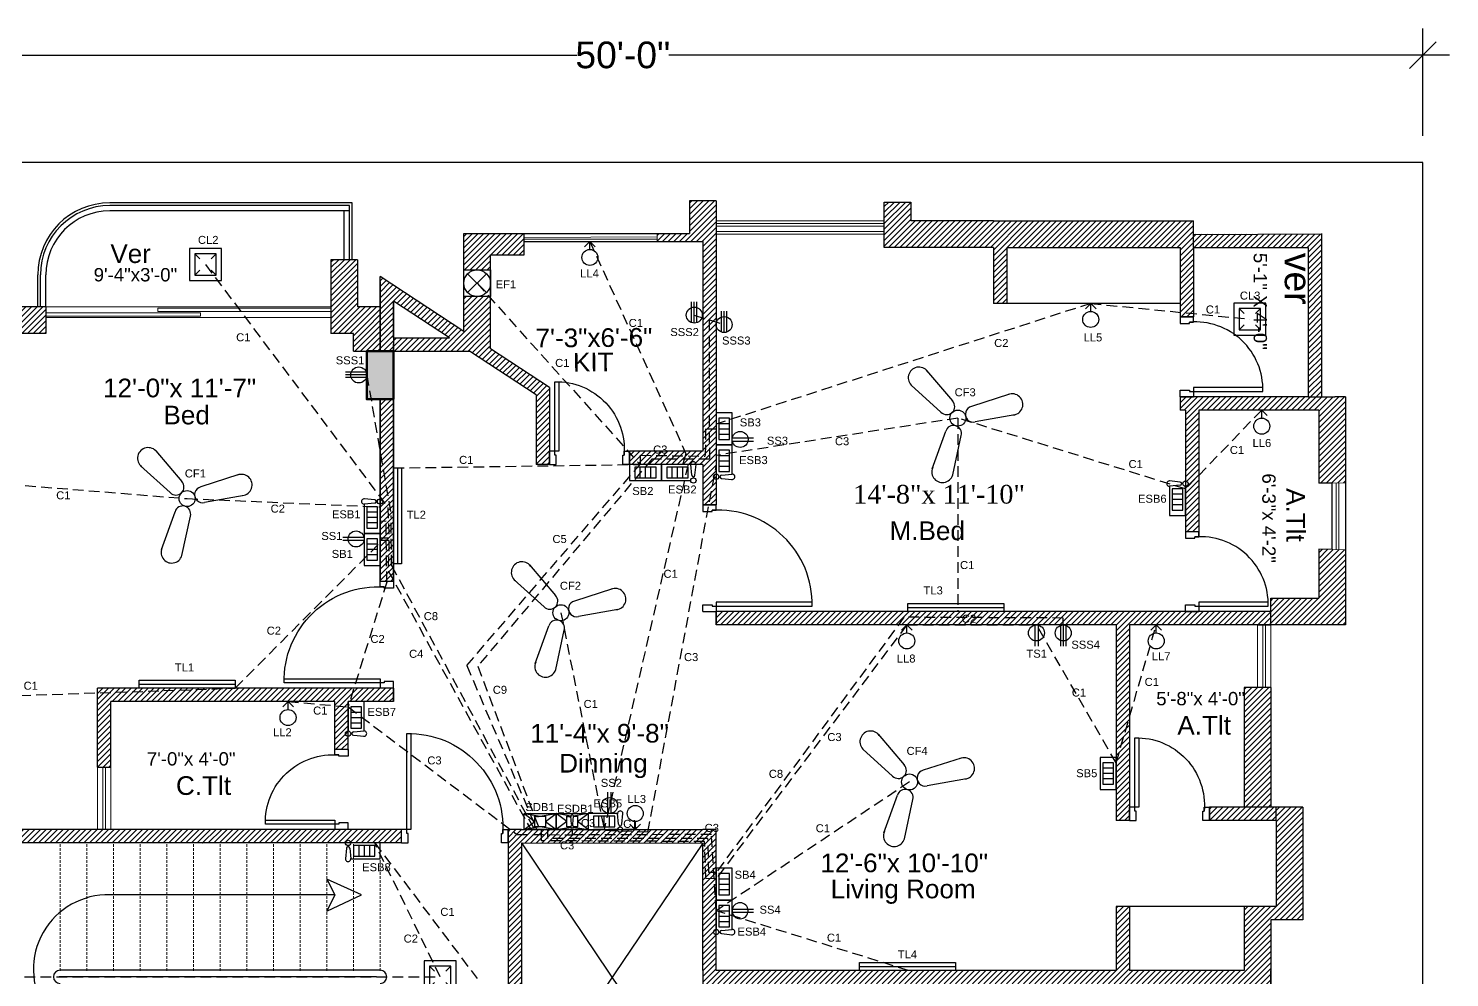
# Model space of a CAD drawing. Header units: inches. Extents: x 3915 to 4714, y 361 to 1033.
# Drawn here: x 4181 to 4714, y 677 to 1033 of the extents above; entities that cross this region are included whole.
import ezdxf

# ---------------------------------------------------------------- set-up
doc = ezdxf.new("R2010")
doc.units = ezdxf.units.IN
doc.header["$LTSCALE"] = 4
doc.header["$MEASUREMENT"] = 0
doc.linetypes.add('DASHED2', pattern=[0.375, 0.25, -0.125])
for name, color, linetype in [('Arrow', 4, 'Continuous'), ('door', 54, 'Continuous'), ('door2', 54, 'Continuous'), ('emergency_con_textt', 11, 'DASHED2'), ('EmergencyCondu', 10, 'DASHED2'), ('Fittings', 30, 'Continuous'), ('FittingsText', 31, 'Continuous'), ('FURNITURE', 3, 'Continuous'), ('HATCH', 1, 'Continuous'), ('normal_con_text', 131, 'DASHED2'), ('NormalCondu', 130, 'DASHED2'), ('thr_pin_context', 51, 'DASHED2'), ('three-pin_cons', 50, 'DASHED2'), ('VER', 154, 'Continuous')]:
    doc.layers.add(name, color=color, linetype=linetype)
for name, color, linetype, lineweight in [('column.60', 132, 'Continuous', 80), ('comon line', 230, 'Continuous', 20), ('veranda door', 54, 'Continuous', 15), ('WINDOW', 40, 'Continuous', 18)]:
    doc.layers.add(name, color=color, linetype=linetype, lineweight=lineweight)
doc.layers.add('MES-TEXT', color=250, linetype='Continuous', transparency=0.75)
doc.styles.add('SH-T2', font='times.ttf')
doc.styles.get("Standard").update_dxf_attribs({"font": 'arial.ttf'})
doc.dimstyles.new('details12', dxfattribs={"dimtxt": 10, "dimasz": 10, "dimexe": 10, "dimexo": 10, "dimgap": 0.09, "dimtad": 0, "dimdec": 1, "dimzin": 3, "dimdsep": 46, "dimlunit": 4, "dimtxsty": 'Standard', "dimblk": 'OBLIQUE', "dimcen": 10, "dimdle": 10, "dimclrd": 4, "dimclre": 4, "dimclrt": 7, "dimadec": 0, "dimazin": 0, "dimtfac": 0.5, "dimtdec": 1, "dimtofl": 0, "dimtmove": 0, "dimatfit": 3, "dimfxl": 1, "dimtolj": 1, "dimtzin": 0, "dimarcsym": 0})

# ---------------------------------------------------------------- blocks, each defined once
blk = doc.blocks.new('D3')
at = {"layer": 'FURNITURE', "linetype": 'Continuous'}
for p, q in [((-30, 0), (-30, 5)), ((-28, 5), (-30, 5)), ((-30, 0), (-27.5, 0)), ((-28, 3.5), (-28, 5)), ((-27.5, 3.5), (-28, 3.5)), ((-27.5, 0), (-27.5, 3.5)), ((-2.5, 0), (-2.5, 3.5)), ((-2.5, 3.5), (-2, 3.5)), ((0, 0), (-2.5, 0)), ((-2, 5), (0, 5)), ((-2, 3.5), (-2, 5)), ((0, 0), (0, 5))]:
    blk.add_line(p, q, dxfattribs=at)
blk.add_lwpolyline([(-3.5, 31), (-3.5, 5), (-2, 5), (-2, 31)], close=True, dxfattribs=at)
blk.add_arc((-2.75, 5.67), 25.34, 88.3041, 184.9079, dxfattribs=at)
blk = doc.blocks.new('A$C074A1D5E')
at = {"linetype": 'Continuous'}
for p, q in [((-38, 5), (-40, 5)), ((-40, 0), (-40, 5)), ((-40, 0), (-37.5, 0)), ((-38, 3.5), (-38, 5)), ((-37.5, 3.5), (-38, 3.5)), ((-37.5, 0), (-37.5, 3.5)), ((-2.5, 3.5), (-2, 3.5)), ((-2.5, 0), (-2.5, 3.5)), ((0, 0), (-2.5, 0)), ((-2, 3.5), (-2, 5)), ((-2, 5), (0, 5)), ((0, 0), (0, 5))]:
    blk.add_line(p, q, dxfattribs=at)
blk.add_lwpolyline([(-3.5, 41), (-3.5, 5), (-2, 5), (-2, 41)], close=True, dxfattribs=at)
blk.add_arc((-2.75, 5.69), 35.32, 88.7832, 183.5551, dxfattribs=at)
blk = doc.blocks.new('_Oblique')
at = {"color": 0, "lineweight": -2}
blk.add_line((-0.5, -0.5), (0.5, 0.5), dxfattribs=at)
blk = doc.blocks.new('*D21')
at = {"layer": 'Defpoints', "color": 0, "ltscale": 10, "transparency": 16777216}
for p in [(4104.37, 1022.93), (4104.37, 982.71), (4704.37, 982.71)]:
    blk.add_point(p, dxfattribs=at)
at = {"layer": 'HATCH', "color": 4, "lineweight": -2, "ltscale": 10, "transparency": 16777216}
for p, q in [((4104.37, 992.71), (4104.37, 1032.93)), ((4704.37, 992.71), (4704.37, 1032.93)), ((4094.37, 1022.93), (4387.11, 1022.93)), ((4714.37, 1022.93), (4421.64, 1022.93))]:
    blk.add_line(p, q, dxfattribs=at)
at = {"layer": 'HATCH', "color": 4, "lineweight": -2, "ltscale": 10, "transparency": 16777216, "xscale": 10, "yscale": 10, "zscale": 10, "rotation": 180}
blk.add_blockref('_Oblique', (4104.37, 1022.93), dxfattribs=at)
at = {"layer": 'HATCH', "color": 4, "lineweight": -2, "ltscale": 10, "transparency": 16777216, "xscale": 10, "yscale": 10, "zscale": 10}
blk.add_blockref('_Oblique', (4704.37, 1022.93), dxfattribs=at)
at = {"layer": 'HATCH', "color": 7, "ltscale": 10, "transparency": 16777216, "insert": (4404.37, 1022.93), "char_height": 10, "attachment_point": 5}
blk.add_mtext('\\A1;50\'-0"', dxfattribs=at)
blk = doc.blocks.new('CeilingFan2')
for p, q in [((-11.72, 17.88), (-2.01, 6.4)), ((-17.47, 12.32), (-6.33, 2.23)), ((19.4, 8.97), (5.09, 4.37)), ((21.34, 1.21), (6.55, -1.46)), ((-9.62, -19.09), (-4.53, -4.94)), ((-1.93, -21.29), (1.23, -6.59))]:
    blk.add_line(p, q)
blk.add_circle((0, 0), 3)
for centre, radius, start, end in [((-14.6, 15.1), 4, 36.4081, 231.6644), ((-4.17, 4.31), 3, 224.0362, 44.0362), ((20.37, 5.09), 4, 276.4081, 111.6644), ((5.82, 1.46), 3, 104.0362, 284.0362), ((-1.65, -5.77), 3, 344.0362, 164.0362), ((-5.78, -20.19), 4, 156.4081, 351.6644)]:
    blk.add_arc(centre, radius, start, end)
blk = doc.blocks.new('Three-Pin_1')
for p, q in [((-1, 0.17), (-1, 8)), ((0, 0), (0, 8)), ((1, 0.17), (1, 8))]:
    blk.add_line(p, q)
blk.add_circle((0, 3), 3)
blk = doc.blocks.new('TubeLight1')
for p, q in [((0, 0), (0, 3)), ((0, 3), (36, 3)), ((0, 1.5), (36, 1.5)), ((36, 3), (36, 0))]:
    blk.add_line(p, q)
blk = doc.blocks.new('SwitchBoard1')
for p, q in [((12, 6), (0, 6)), ((0, 6), (0, 0)), ((12, 0), (12, 6)), ((0, 0), (12, 0)), ((10, 5), (2, 5)), ((2, 5), (2, 1)), ((2, 1), (10, 1)), ((4, 1), (4, 5)), ((6, 1), (6, 5)), ((8, 1), (8, 5)), ((10, 1), (10, 5))]:
    blk.add_line(p, q)
blk = doc.blocks.new('ESwitchBoard1')
for p, q in [((11, 6), (0, 6)), ((0, 6), (0, 0)), ((11.4, 2), (11, 6)), ((12.6, 2), (13, 6)), ((0, 0), (11, 0)), ((10, 5), (2, 5)), ((2, 5), (2, 1)), ((2, 1), (10, 1)), ((4, 1), (4, 5)), ((6, 1), (6, 5)), ((8, 1), (8, 5)), ((10, 1), (10, 5)), ((12, 1), (12, 1.4))]:
    blk.add_line(p, q)
blk.add_circle((12, 0), 1)
for centre, radius, start, end in [((12, 6), 1, 348.5788, 191.4212), ((12, 2), 0.6, 180, 0)]:
    blk.add_arc(centre, radius, start, end)
blk = doc.blocks.new('Two-Pin_1')
for p, q in [((-0.6, 0.06), (-0.6, 8)), ((0.6, 0.06), (0.6, 8))]:
    blk.add_line(p, q)
blk.add_circle((0, 3), 3)
blk = doc.blocks.new('CeilingLight1')
for p, q in [((6, 6), (-6, 6)), ((-6, 6), (-6, -6)), ((6, -6), (6, 6)), ((4, 4), (-4, 4)), ((-4, 4), (-4, -4)), ((-4, 4), (-2.12, 2.12)), ((4, 4), (2.12, 2.12)), ((4, -4), (4, 4)), ((-2.12, -2.12), (-4, -4)), ((-4, -4), (4, -4)), ((2.12, -2.12), (4, -4)), ((-6, -6), (6, -6))]:
    blk.add_line(p, q)
blk = doc.blocks.new('WallLight1')
for p, q in [((0, 0), (-2, -2)), ((0, -3), (0, 0)), ((0, 0), (2, -2))]:
    blk.add_line(p, q)
blk.add_circle((0, -6), 3)
blk = doc.blocks.new('SDB_1')
for p, q in [((0, 0), (0, 6)), ((0, 6), (12, 6)), ((0, 6), (4, 3)), ((0, 6), (6, 5)), ((6, 5), (12, 6)), ((8, 3), (12, 6)), ((12, 6), (12, 0)), ((0, 0), (4, 3)), ((6, 1), (0, 0)), ((12, 0), (0, 0)), ((4, 1), (4, 5)), ((4, 5), (8, 5)), ((8, 1), (4, 1)), ((12, 0), (6, 1)), ((8, 5), (8, 1)), ((8, 3), (12, 0))]:
    blk.add_line(p, q)
at = {"insert": (4, 5), "char_height": 0.5, "attachment_point": 1}
blk.add_mtext_dynamic_manual_height_columns('SDB', width=2, gutter_width=12.5, heights=[1], dxfattribs=at)
blk = doc.blocks.new('ESDB1')
for p, q in [((0, 0), (0, 6)), ((0, 6), (12, 6)), ((4, 3), (0, 6)), ((5.51, 5.08), (0, 6)), ((12, 6), (6.49, 5.08)), ((8, 3), (12, 6)), ((12, 6), (12, 0)), ((4, 3), (0, 0)), ((0, 0), (5.51, 0.92)), ((12, 0), (0, 0)), ((4, 1), (4, 5)), ((4, 5), (5.5, 5)), ((5.5, 1), (4, 1)), ((5.75, 2), (5.5, 5)), ((6.25, 2), (6.5, 5)), ((6.49, 0.92), (12, 0)), ((6.5, 5), (8, 5)), ((8, 1), (6.5, 1)), ((8, 5), (8, 1)), ((12, 0), (8, 3))]:
    blk.add_line(p, q)
blk.add_circle((6, 1), 0.5)
for centre, radius, start, end in [((6, 5), 0.5, 350.4727, 189.5273), ((6, 2), 0.25, 180, 0)]:
    blk.add_arc(centre, radius, start, end)
at = {"insert": (4, 5), "char_height": 0.5, "attachment_point": 1}
blk.add_mtext_dynamic_manual_height_columns('\\pxr0.2;ESDB', width=2, gutter_width=12.5, heights=[0], dxfattribs=at)
blk = doc.blocks.new('ExhaustFan1')
for p, q in [((-10, 5), (-10, 10)), ((-10, 10), (-5, 10)), ((-8.54, 1.46), (-1.46, 8.54)), ((-1.46, 1.46), (-8.54, 8.54)), ((-5, 10), (0, 10)), ((0, 10), (0, 5)), ((-10, 0), (-10, 5)), ((-5, 0), (-10, 0)), ((0, 0), (-5, 0)), ((0, 5), (0, 0))]:
    blk.add_line(p, q)
blk.add_circle((-5, 5), 5)

msp = doc.modelspace()

# ---------------------------------------------------------------- hatches: boundary and pattern name
at = {"layer": 'HATCH', "true_color": 0xf7abae}
h = msp.add_hatch(dxfattribs=at)
h.set_pattern_fill('ANSI31', color=241, scale=12)
h.paths.add_polyline_path([(4150.36, 899.87), (4164.36, 899.87), (4164.36, 904.87), (4145.36, 904.87), (4145.36, 822.87), (4169.36, 822.87), (4169.36, 827.87), (4150.36, 827.87)])
h.paths.add_polyline_path([(4174.36, 949.56), (4164.36, 949.56), (4164.36, 917.91), (4174.36, 917.91), (4174.36, 918.52), (4188.01, 918.52), (4188.01, 928.53), (4174.36, 928.53)])
h.paths.add_polyline_path([(4313.36, 928.56), (4304.93, 928.56), (4304.93, 946.2), (4294.93, 946.2), (4294.93, 918.56), (4303.36, 918.56), (4303.36, 911.91), (4313.36, 911.91)])
h.paths.add_polyline_path([(4318.36, 930.69), (4339.33, 916.91), (4318.36, 916.91), (4318.36, 911.91), (4346.94, 911.91), (4371.83, 895.57), (4371.83, 888.71), (4376.83, 888.71), (4376.83, 893.91), (4376.83, 898.26), (4313.36, 939.95), (4313.36, 911.91), (4318.36, 911.91), (4318.36, 914.7), (4318.36, 917.91)])
h.paths.add_polyline_path([(4367.37, 948.01), (4367.43, 956.06), (4344.73, 956.06), (4344.71, 919.36), (4354.71, 912.79), (4354.72, 932.42), (4344.72, 932.42), (4344.72, 942.42), (4354.72, 942.42), (4354.72, 948.01)])
h.paths.add_polyline_path([(4318.36, 893.91), (4313.36, 893.91), (4313.36, 825.56), (4318.36, 825.56)])
h.paths.add_polyline_path([(4376.83, 888.71), (4371.83, 888.71), (4371.83, 874.45), (4376.83, 874.45)])
h.paths.add_polyline_path([(4376.83, 874.45), (4371.83, 874.45), (4371.83, 869.45), (4376.83, 869.45)])
h.paths.add_polyline_path([(4439.36, 962.06), (4439.36, 953.03), (4434.36, 953.03), (4434.36, 874.45), (4406.83, 874.45), (4406.83, 869.45), (4434.36, 869.45), (4434.36, 854.27), (4439.36, 854.27)])
h.paths.add_polyline_path([(4429.36, 956.06), (4417.25, 956.06), (4417.28, 953.06), (4429.36, 953.06), (4439.33, 953.06), (4439.36, 968.28), (4429.36, 968.28)])
h.paths.add_polyline_path([(4543.36, 960.78), (4512.36, 960.78), (4512.36, 967.84), (4502.36, 967.84), (4502.36, 950.78), (4543.36, 950.78)])
h.paths.add_polyline_path([(4666.35, 955.77), (4618.36, 955.82), (4618.36, 960.78), (4543.36, 960.78), (4543.36, 955.78), (4543.36, 929.81), (4548.36, 929.81), (4548.36, 950.78), (4613.36, 950.78), (4613.36, 924.81), (4618.36, 924.81), (4618.36, 950.78), (4661.36, 950.78), (4661.36, 894.81), (4613.36, 894.81), (4613.36, 889.81), (4615.36, 889.81), (4615.36, 844.27), (4620.36, 844.27), (4620.36, 889.81), (4665.36, 889.81), (4665.36, 862.44), (4675.36, 862.57), (4675.36, 894.81), (4666.47, 894.81)])
h.paths.add_polyline_path([(4675.36, 837.46), (4665.36, 837.57), (4665.36, 819.27), (4647.36, 819.27), (4647.36, 814.27), (4439.36, 814.27), (4439.36, 809.27), (4675.36, 809.27)])
h.paths.add_polyline_path([(4594.36, 809.27), (4589.36, 809.27), (4589.36, 740.96), (4594.36, 740.96)])
h.paths.add_polyline_path([(4594.36, 740.96), (4589.36, 740.96), (4589.36, 735.96), (4594.36, 735.96)])
h.paths.add_polyline_path([(4659.36, 740.96), (4647.36, 740.96), (4647.36, 785.84), (4637.36, 785.84), (4637.36, 740.96), (4624.36, 740.96), (4624.36, 735.96), (4649.36, 735.96), (4649.36, 703.71), (4637.36, 703.71), (4637.36, 679.71), (4647.36, 679.71), (4647.36, 698.71), (4659.36, 698.71)])
h.paths.add_polyline_path([(4594.36, 703.71), (4589.36, 703.71), (4589.36, 698.71), (4594.36, 698.71)], flags=17)
h.paths.add_polyline_path([(4594.36, 698.71), (4589.36, 698.71), (4589.36, 679.71), (4439.36, 679.71), (4439.36, 732.58), (4434.36, 732.58), (4366.36, 732.56), (4361.34, 732.56), (4361.34, 727.56), (4361.35, 727.56), (4361.36, 634.71), (4361.36, 626.86), (4361.34, 621.86), (4366.36, 621.86), (4434.36, 621.82), (4434.99, 621.83), (4439.36, 621.82), (4439.36, 674.71), (4589.36, 674.71), (4589.36, 655.71), (4594.36, 655.71), (4594.36, 674.71), (4647.36, 674.71), (4647.36, 679.71), (4642.36, 679.71), (4594.36, 679.71)])
h.paths.add_polyline_path([(4434.36, 679.71), (4434.36, 674.71), (4434.36, 626.76), (4366.36, 626.85), (4366.36, 634.71), (4366.36, 727.55), (4434.36, 727.42)], flags=16)
h.paths.add_polyline_path([(4594.36, 655.71), (4589.36, 655.71), (4589.36, 650.71), (4594.36, 650.71)], flags=17)
h.paths.add_polyline_path([(4647.36, 674.71), (4637.36, 674.71), (4637.36, 650.71), (4649.36, 650.71), (4649.36, 618.46), (4624.36, 618.46), (4624.36, 613.46), (4637.36, 613.46), (4637.36, 568.58), (4647.36, 568.58), (4647.36, 613.46), (4659.36, 613.46), (4659.36, 655.71), (4647.36, 655.71)])
h.paths.add_polyline_path([(4212.36, 780.56), (4296.36, 780.56), (4296.36, 762.56), (4301.36, 762.56), (4301.36, 780.56), (4318.36, 780.56), (4318.36, 785.56), (4207.36, 785.56), (4207.36, 755.99), (4212.36, 755.99)])
h.paths.add_polyline_path([(4321.34, 732.57), (4169.36, 732.56), (4169.36, 734.49), (4165.36, 734.49), (4165.36, 727.56), (4247.12, 727.56), (4246.36, 727.86), (4247.27, 727.56), (4313.36, 727.56), (4321.34, 727.57)])
h.paths.add_polyline_path([(4439.36, 545.15), (4439.36, 540.15)], flags=0)
h.paths.add_polyline_path([(4675.36, 545.15), (4439.36, 545.15), (4439.36, 540.15), (4665.36, 540.15), (4665.36, 512.21), (4675.36, 512.35)])
h.paths.add_polyline_path([(4594.36, 618.46), (4589.36, 618.46), (4589.36, 613.46), (4594.36, 613.46)])
h.paths.add_polyline_path([(4594.36, 613.46), (4589.36, 613.46), (4589.36, 545.15), (4594.36, 545.15)])
h.paths.add_polyline_path([(4620.36, 518.61), (4615.36, 518.61), (4615.36, 510.19), (4618.86, 510.19), (4618.86, 510.16), (4620.36, 510.16)])
h.paths.add_polyline_path([(4620.36, 510.15), (4615.36, 510.15), (4615.36, 464.61), (4613.36, 464.61), (4613.36, 459.61), (4618.36, 459.61), (4661.36, 459.61), (4661.36, 403.64), (4618.36, 403.64), (4618.36, 429.61), (4613.36, 429.61), (4613.36, 424.61), (4613.36, 403.64), (4548.36, 403.64), (4548.36, 424.61), (4543.36, 424.61), (4543.36, 398.64), (4543.36, 393.64), (4618.36, 393.64), (4618.36, 398.68), (4666.24, 398.68), (4666.24, 459.61), (4671.36, 459.61), (4675.36, 459.61), (4675.36, 487.28), (4665.36, 487.3), (4665.36, 464.61), (4620.36, 464.61)])
h.paths.add_polyline_path([(4543.36, 403.64), (4502.36, 403.64), (4502.36, 386.57), (4512.36, 386.57), (4512.36, 393.64), (4543.36, 393.64)])
h.paths.add_polyline_path([(4439.36, 500.15), (4434.36, 500.15), (4434.36, 484.97), (4406.83, 484.97), (4406.83, 479.97), (4434.36, 479.97), (4434.36, 401.36), (4434.36, 386.14), (4439.36, 386.14), (4444.36, 386.14), (4444.36, 393.64), (4439.36, 393.64)])
h.paths.add_polyline_path([(4434.36, 401.36), (4417.32, 401.36), (4417.32, 398.36), (4434.36, 398.36)], flags=17)
h.paths.add_polyline_path([(4367.31, 407.06), (4354.72, 407.06), (4354.72, 411.99), (4344.72, 411.99), (4344.72, 421.99), (4354.72, 421.99), (4354.72, 441.63), (4344.71, 435.05), (4344.73, 398.36), (4367.31, 398.36)])
h.paths.add_polyline_path([(4376.83, 456.15), (4376.83, 460.5), (4376.83, 465.7), (4371.83, 465.7), (4371.83, 458.85), (4346.94, 442.5), (4318.36, 442.5), (4318.36, 439.71), (4318.36, 437.5), (4339.33, 437.5), (4318.36, 423.73), (4318.36, 437.5), (4318.36, 442.5), (4313.36, 442.5), (4313.36, 414.46)])
h.paths.add_polyline_path([(4313.36, 442.5), (4303.36, 442.5), (4303.36, 435.86), (4303.36, 430.86), (4299.93, 430.89), (4294.93, 430.89), (4294.93, 408.22), (4304.93, 408.22), (4304.93, 425.86), (4313.36, 425.86)])
h.paths.add_polyline_path([(4318.36, 528.86), (4313.36, 528.86), (4313.36, 460.5), (4318.36, 460.5)])
h.paths.add_polyline_path([(4376.83, 479.97), (4371.83, 479.97), (4371.83, 465.7), (4376.83, 465.7)])
h.paths.add_polyline_path([(4376.83, 484.97), (4371.83, 484.97), (4371.83, 479.97), (4376.83, 479.97)])
h.paths.add_polyline_path([(4174.36, 425.89), (4188.01, 425.89), (4188.01, 435.9), (4174.36, 435.9), (4174.36, 436.5), (4164.36, 436.5), (4164.36, 404.86), (4174.36, 404.86)])
h.paths.add_polyline_path([(4164.36, 454.54), (4150.36, 454.54), (4150.36, 526.54), (4169.36, 526.54), (4169.36, 531.54), (4145.36, 531.54), (4145.36, 449.54), (4164.36, 449.54)])
h.paths.add_polyline_path([(4318.36, 573.86), (4301.36, 573.86), (4301.36, 591.86), (4296.36, 591.86), (4296.36, 573.86), (4212.36, 573.86), (4212.36, 598.43), (4207.36, 598.43), (4207.36, 568.86), (4318.36, 568.86)])
h.paths.add_polyline_path([(4321.34, 626.86), (4165.36, 626.86), (4165.36, 619.93), (4169.36, 619.93), (4169.36, 621.86), (4207.36, 621.86), (4212.36, 621.86), (4321.34, 621.86)])
at = {"layer": 'HATCH'}
h = msp.add_hatch(color=3, dxfattribs=at)
h.dxf.hatch_style = 1
h.paths.add_polyline_path([(4174.36, 917.91), (4164.36, 917.91), (4164.36, 899.87), (4174.36, 899.87)])
h.paths.add_polyline_path([(4318.36, 911.91), (4308.36, 911.91), (4308.36, 893.91), (4318.36, 893.91)])
h.paths.add_polyline_path([(4174.36, 454.54), (4164.36, 454.54), (4164.36, 436.5), (4174.36, 436.5)])
h.paths.add_polyline_path([(4318.36, 460.5), (4308.36, 460.5), (4308.36, 442.5), (4318.36, 442.5)])

# ---------------------------------------------------------------- linework, layer by layer
for p, q in [((4704.37, 982.71), (4104.37, 982.71)), ((4704.37, 370.71), (4704.37, 982.71)), ((4429.36, 968.28), (4429.36, 956.06)), ((4439.36, 968.28), (4439.36, 960.78)), ((4502.36, 950.78), (4502.36, 967.84)), ((4512.36, 967.84), (4512.36, 960.78)), ((4439.36, 962.06), (4439.36, 854.27)), ((4543.36, 960.78), (4512.36, 960.78)), ((4543.36, 960.78), (4618.36, 960.78)), ((4434.36, 953.06), (4434.36, 874.45)), ((4543.36, 950.78), (4502.36, 950.78)), ((4543.36, 950.78), (4543.36, 929.81)), ((4548.36, 950.78), (4548.36, 929.81)), ((4548.36, 950.78), (4613.36, 950.78)), ((4613.36, 950.78), (4613.36, 924.81)), ((4618.36, 950.78), (4618.36, 924.81)), ((4618.36, 950.78), (4661.36, 950.78)), ((4661.36, 950.78), (4661.36, 894.81)), ((4313.36, 911.91), (4313.36, 939.95)), ((4313.36, 938.06), (4313.36, 911.91)), ((4188.01, 928.53), (4174.36, 928.53)), ((4313.36, 928.56), (4304.93, 928.56)), ((4318.36, 930.69), (4318.36, 916.91)), ((4318.36, 916.91), (4318.36, 930.69)), ((4613.36, 929.81), (4543.36, 929.81)), ((4618.36, 924.81), (4613.36, 924.81)), ((4188.01, 918.52), (4174.36, 918.52)), ((4303.36, 918.56), (4294.93, 918.56)), ((4303.36, 911.91), (4303.36, 918.56)), ((4318.36, 917.91), (4318.36, 825.56)), ((4318.36, 825.56), (4318.36, 914.7)), ((4318.36, 906.71), (4318.36, 911.91)), ((4313.36, 893.91), (4313.36, 825.56)), ((4313.36, 825.56), (4313.36, 893.91)), ((4371.83, 893.91), (4371.83, 869.45)), ((4376.83, 893.91), (4376.83, 869.45)), ((4613.36, 894.81), (4613.36, 889.81)), ((4661.36, 894.81), (4613.36, 894.81)), ((4675.36, 894.81), (4671.36, 894.81)), ((4675.36, 894.81), (4675.36, 809.27)), ((4615.36, 889.81), (4613.36, 889.81)), ((4615.36, 889.81), (4615.36, 841.77)), ((4620.36, 889.81), (4620.36, 842.27)), ((4665.36, 889.81), (4620.36, 889.81)), ((4665.36, 889.81), (4665.36, 862.44)), ((4434.36, 874.45), (4406.83, 874.45)), ((4406.83, 874.45), (4406.83, 869.45)), ((4376.83, 869.45), (4371.83, 869.45)), ((4434.36, 869.45), (4406.83, 869.45)), ((4434.36, 869.45), (4434.36, 854.27)), ((4439.36, 854.27), (4434.36, 854.27)), ((4665.36, 837.67), (4665.36, 819.27)), ((4318.36, 825.56), (4313.36, 825.56)), ((4439.36, 809.27), (4439.36, 814.27)), ((4647.36, 814.27), (4439.36, 814.27)), ((4439.36, 814.27), (4439.36, 809.27)), ((4589.36, 809.27), (4439.36, 809.27)), ((4589.36, 809.27), (4589.36, 735.96)), ((4675.36, 809.27), (4594.36, 809.27)), ((4594.36, 809.27), (4594.36, 735.96)), ((4642.36, 809.27), (4647.36, 809.27)), ((4651.36, 809.27), (4647.36, 809.27)), ((4207.36, 755.99), (4207.36, 785.56)), ((4318.36, 785.56), (4207.36, 785.56)), ((4318.36, 785.56), (4318.36, 780.56)), ((4318.36, 780.56), (4318.36, 785.56)), ((4647.36, 785.84), (4637.36, 785.84)), ((4637.36, 785.84), (4637.36, 740.96)), ((4647.36, 785.84), (4647.36, 740.96)), ((4212.36, 755.99), (4212.36, 780.56)), ((4296.36, 780.56), (4212.36, 780.56)), ((4296.36, 762.56), (4296.36, 780.56)), ((4301.36, 762.56), (4301.36, 780.56)), ((4318.36, 780.56), (4301.36, 780.56)), ((4301.36, 762.56), (4296.36, 762.56)), ((4207.36, 755.99), (4212.36, 755.99)), ((4624.36, 740.96), (4624.36, 735.96)), ((4659.36, 740.96), (4624.36, 740.96)), ((4659.36, 740.96), (4659.36, 698.71)), ((4594.36, 735.96), (4589.36, 735.96)), ((4649.36, 735.96), (4624.36, 735.96)), ((4649.36, 735.96), (4649.36, 703.71)), ((4321.34, 732.57), (4169.36, 732.56)), ((4217.36, 732.56), (4212.36, 732.56)), ((4361.34, 732.56), (4361.34, 621.86)), ((4366.36, 732.56), (4361.34, 732.56)), ((4366.36, 732.56), (4434.36, 732.58)), ((4439.36, 732.58), (4434.36, 732.58)), ((4439.36, 679.71), (4439.36, 732.58)), ((4321.34, 727.57), (4165.36, 727.56)), ((4366.36, 727.55), (4434.36, 727.42)), ((4366.36, 727.55), (4366.36, 626.85)), ((4366.36, 727.55), (4434.36, 626.76)), ((4434.36, 727.42), (4366.36, 626.85)), ((4434.36, 679.71), (4434.36, 727.42)), ((4589.36, 703.71), (4589.36, 679.71)), ((4649.36, 703.71), (4589.36, 703.71)), ((4594.36, 703.71), (4594.36, 679.71)), ((4637.36, 703.71), (4637.36, 679.71)), ((4647.36, 698.71), (4647.36, 679.71)), ((4659.36, 698.71), (4647.36, 698.71)), ((4434.36, 679.71), (4434.36, 674.71)), ((4589.36, 679.71), (4439.36, 679.71)), ((4637.36, 679.71), (4594.36, 679.71)), ((4647.36, 679.71), (4647.36, 674.71)), ((4647.36, 674.71), (4647.36, 679.71))]:
    msp.add_line(p, q)
at = {"linetype": 'Continuous'}
for p, q in [((4439.36, 968.28), (4429.36, 968.28)), ((4502.36, 967.84), (4512.36, 967.84)), ((4344.71, 919.36), (4344.73, 956.06)), ((4344.72, 956.06), (4429.36, 956.06)), ((4367.31, 953.06), (4434.36, 953.06)), ((4304.93, 946.2), (4294.93, 946.2)), ((4294.93, 946.2), (4294.93, 918.56)), ((4304.93, 946.2), (4304.93, 928.56)), ((4354.71, 912.79), (4354.72, 948.01)), ((4344.71, 919.36), (4313.36, 939.95)), ((4188.01, 928.53), (4188.01, 918.52)), ((4339.33, 916.91), (4318.36, 930.69)), ((4318.36, 916.91), (4339.33, 916.91)), ((4318.36, 911.91), (4346.94, 911.91)), ((4371.83, 895.57), (4346.94, 911.91)), ((4376.83, 898.26), (4354.71, 912.79)), ((4371.83, 895.57), (4371.83, 888.71)), ((4376.83, 898.26), (4376.83, 888.71))]:
    msp.add_line(p, q, dxfattribs=at)
at = {"ltscale": 10}
for p, q in [((4618.36, 950.78), (4618.36, 960.78)), ((4367.37, 948.01), (4367.37, 956.06)), ((4618.36, 955.72), (4666.5, 955.97)), ((4666.5, 894.81), (4666.5, 956)), ((4354.72, 948.01), (4367.37, 948.01)), ((4303.36, 911.91), (4308.36, 911.91)), ((4661.36, 894.81), (4671.36, 894.81)), ((4670.36, 862.44), (4665.36, 862.44)), ((4670.36, 837.57), (4670.36, 862.44)), ((4670.36, 837.57), (4665.36, 837.67)), ((4647.36, 809.27), (4647.36, 819.27)), ((4647.36, 819.27), (4665.36, 819.27)), ((4649.36, 735.96), (4649.36, 740.96)), ((4321.34, 727.57), (4321.34, 732.57))]:
    msp.add_line(p, q, dxfattribs=at)
at = {"color": 18, "true_color": 0x000000}
for p, q in [((4312.05, 677.36), (4193.02, 677.36)), ((4313.36, 679.86), (4193.36, 679.86))]:
    msp.add_line(p, q, dxfattribs=at)
for centre, start, end in [((4193.36, 677.36), 90, 270), ((4313.36, 677.36), 270, 90)]:
    msp.add_arc(centre, 2.5, start, end, dxfattribs=at)
at = {"layer": 'Arrow'}
for p, q in [((4306.36, 708.11), (4293.36, 713.92)), ((4293.36, 713.92), (4296.36, 708.11)), ((4296.36, 708.11), (4212.08, 708.11)), ((4296.36, 708.11), (4293.36, 701.99)), ((4293.36, 701.99), (4306.36, 708.11))]:
    msp.add_line(p, q, dxfattribs=at)
msp.add_arc((4211.28, 680.2), 27.92, 88.3604, 274.274, dxfattribs=at)
at = {"layer": 'column.60', "ltscale": 0.3}
msp.add_lwpolyline([(4308.36, 911.91), (4318.36, 911.91), (4318.36, 893.91), (4308.36, 893.91)], close=True, dxfattribs=at)
at = {"layer": 'comon line', "linetype": 'DASHED2'}
for p, q in [((4193.36, 679.56), (4193.36, 727.56)), ((4203.36, 679.56), (4203.36, 727.56)), ((4213.36, 679.56), (4213.36, 727.56)), ((4223.36, 679.56), (4223.36, 727.56)), ((4233.36, 679.56), (4233.36, 727.56)), ((4243.36, 679.56), (4243.36, 727.56)), ((4253.36, 679.56), (4253.36, 727.56)), ((4263.36, 679.56), (4263.36, 727.56)), ((4273.36, 679.56), (4273.36, 727.56)), ((4283.36, 679.56), (4283.36, 727.56)), ((4293.36, 679.56), (4293.36, 727.56)), ((4303.36, 679.56), (4303.36, 727.56)), ((4313.36, 679.56), (4313.36, 727.56))]:
    msp.add_line(p, q, dxfattribs=at)
at = {"layer": 'EmergencyCondu', "ltscale": 4}
for p, q in [((4392.01, 953.06), (4428.06, 873.49)), ((4530, 886.85), (4439.36, 872.83)), ((4530, 886.85), (4529.93, 814.27)), ((4615.36, 860.26), (4530, 886.85)), ((4643.94, 889.81), (4615.36, 860.26)), ((4428.83, 869.45), (4397.38, 732.56)), ((4413.8, 731.61), (4439.36, 868.83)), ((4428.06, 873.49), (4426.83, 869.45)), ((4150.36, 863.95), (4241, 856.66)), ((4241, 856.66), (4313.36, 853.57)), ((4315.6, 848.13), (4313.35, 848.1)), ((4315.88, 825.3), (4315.6, 848.13)), ((4315.88, 825.3), (4301.36, 778.56)), ((4381.16, 813.88), (4397.39, 732.57)), ((4278.83, 780.56), (4301.36, 778.56)), ((4301.36, 778.56), (4364.65, 730.76)), ((4511.88, 750.41), (4439.36, 702.14)), ((4364.65, 730.76), (4385.39, 730.59)), ((4385.41, 732.57), (4385.36, 730.59)), ((4437.59, 730.69), (4385.36, 730.59)), ((4413.8, 731.61), (4385.71, 732.57)), ((4397.39, 732.57), (4389.02, 732.56)), ((4409.04, 732.59), (4397.39, 732.59)), ((4439.36, 702.14), (4437.59, 730.69)), ((4335.88, 677.36), (4311.36, 727.56)), ((4311.36, 727.56), (4349.71, 676.79)), ((4511.53, 679.71), (4439.36, 702.14)), ((4149.97, 677.36), (4335.88, 677.36))]:
    msp.add_line(p, q, dxfattribs=at)
at = {"layer": 'NormalCondu', "ltscale": 4}
for p, q in [((4247.92, 944.4), (4316.28, 853.36)), ((4349.72, 937.42), (4410.83, 869.45)), ((4579.8, 929.81), (4439.36, 884.57)), ((4579.8, 929.81), (4639.53, 923.92)), ((4435.39, 882.83), (4435.28, 872.53)), ((4435.9, 882.83), (4439.36, 882.83)), ((4318.36, 868.14), (4410.83, 869.45)), ((4345.86, 794.07), (4410.83, 869.45)), ((4410.83, 872.9), (4435.28, 872.53)), ((4410.83, 872.9), (4410.83, 869.45)), ((4316.28, 853.36), (4316.69, 841.83)), ((4259.04, 785.56), (4313.36, 840.11)), ((4316.7, 840.93), (4313.35, 840.93)), ((4316.69, 841.83), (4313.36, 841.83)), ((4316.69, 840.93), (4316.4, 829.53)), ((4316.4, 829.53), (4369.86, 732.56)), ((4510.86, 809.27), (4439.36, 714.14)), ((4510.86, 809.27), (4559.46, 809.27)), ((4589.36, 757.55), (4559.46, 809.27)), ((4589.36, 757.55), (4604.37, 809.27)), ((4345.86, 794.07), (4372.13, 732.56)), ((4148.38, 781.83), (4259.04, 785.56)), ((4373.89, 728.35), (4373.89, 732.56)), ((4435.02, 728.08), (4373.89, 728.35)), ((4435.54, 714.24), (4435.02, 728.08)), ((4439.36, 714.14), (4435.54, 714.24))]:
    msp.add_line(p, q, dxfattribs=at)
at = {"layer": 'three-pin_cons', "ltscale": 4}
for p, q in [((4431.18, 925.43), (4442.37, 921.88)), ((4436.71, 923.67), (4436.82, 871.48)), ((4308.36, 903), (4317.52, 850.36)), ((4415.28, 871.48), (4350.03, 793.85)), ((4436.82, 871.48), (4415.28, 871.48)), ((4317.6, 831.58), (4317.52, 850.36)), ((4317.6, 831.58), (4371.24, 732.56)), ((4509.8, 812.17), (4439.36, 716.41)), ((4569.44, 811.87), (4509.8, 812.17)), ((4569.53, 809.27), (4569.44, 811.87)), ((4350.03, 793.85), (4373.1, 732.56)), ((4376.26, 729.26), (4376.26, 732.56)), ((4436.31, 729.26), (4376.26, 729.26)), ((4436.65, 716.41), (4436.31, 729.26)), ((4439.36, 716.41), (4436.65, 716.41))]:
    msp.add_line(p, q, dxfattribs=at)
at = {"layer": 'VER', "linetype": 'Continuous'}
for p, q in [((4302.93, 967.52), (4212.01, 967.52)), ((4301.93, 966.52), (4212.01, 966.52)), ((4301.93, 964.52), (4212.01, 964.52)), ((4301.93, 946.2), (4301.93, 966.52)), ((4302.93, 946.2), (4302.93, 967.52)), ((4299.93, 946.2), (4299.93, 964.51)), ((4185.01, 928.56), (4185.01, 940.52)), ((4186.01, 928.56), (4186.01, 940.52)), ((4188.01, 928.56), (4188.01, 940.52))]:
    msp.add_line(p, q, dxfattribs=at)
for radius in [27, 26, 24]:
    msp.add_arc((4212.01, 940.52), radius, 90, 180, dxfattribs=at)
at = {"layer": 'veranda door', "ltscale": 0.3}
for p, q in [((4238.26, 928.56), (4188.01, 928.56)), ((4294.93, 928.56), (4228.26, 928.56)), ((4238.26, 924.56), (4188.01, 924.56)), ((4294.93, 924.56), (4228.26, 924.56))]:
    msp.add_line(p, q, dxfattribs=at)
for points in [[(4294.93, 928.06), (4229.99, 928.06), (4229.99, 926.81), (4294.93, 926.81)], [(4188.01, 926.31), (4238.26, 926.31)], [(4238.26, 925.06), (4188.01, 925.06)], [(4238.26, 926.31), (4245.99, 926.31), (4245.99, 925.06), (4238.26, 925.06)]]:
    msp.add_lwpolyline(points, dxfattribs=at)
at = {"layer": 'WINDOW'}
for p, q in [((4439.36, 960.78), (4502.36, 960.78)), ((4439.36, 959.78), (4502.36, 959.78)), ((4367.43, 956.06), (4367.31, 953.06)), ((4367.34, 953.88), (4417.22, 953.88)), ((4367.37, 954.56), (4417.37, 954.78)), ((4417.25, 956.06), (4417.28, 953.06)), ((4439.36, 958.78), (4502.36, 958.78)), ((4439.36, 956.78), (4502.36, 956.78)), ((4439.36, 955.78), (4502.36, 955.78)), ((4670.36, 862.44), (4675.36, 862.57)), ((4671.82, 837.54), (4671.82, 862.47)), ((4672.86, 837.51), (4672.86, 862.5)), ((4670.36, 837.57), (4675.36, 837.46)), ((4642.36, 809.27), (4642.36, 785.84)), ((4644.36, 809.27), (4644.36, 785.84)), ((4645.36, 809.27), (4645.36, 785.84)), ((4647.36, 809.27), (4647.36, 785.84)), ((4207.36, 755.99), (4207.36, 732.56)), ((4209.36, 755.99), (4209.36, 732.56)), ((4210.36, 755.99), (4210.36, 732.56)), ((4212.36, 755.99), (4212.36, 732.56))]:
    msp.add_line(p, q, dxfattribs=at)

# ---------------------------------------------------------------- block references
at = {"layer": 'door', "ltscale": 0.3, "rotation": 270}
msp.add_blockref('A$C074A1D5E', (4434.36, 814.27), dxfattribs=at)
at = {"layer": 'door', "ltscale": 0.3, "xscale": -1, "rotation": 90}
msp.add_blockref('A$C074A1D5E', (4318.36, 785.56), dxfattribs=at)
at = {"layer": 'door', "ltscale": 0.3, "xscale": -1}
msp.add_blockref('A$C074A1D5E', (4321.34, 727.57), dxfattribs=at)
at = {"layer": 'door2', "ltscale": 0.3, "rotation": 270}
for p in [(4613.36, 894.81), (4615.36, 814.27)]:
    msp.add_blockref('D3', p, dxfattribs=at)
at = {"layer": 'door2', "ltscale": 0.3, "xscale": -1}
for p in [(4376.83, 869.45), (4594.36, 735.96)]:
    msp.add_blockref('D3', p, dxfattribs=at)
at = {"layer": 'door2', "ltscale": 0.3, "xscale": -1, "rotation": 90}
msp.add_blockref('D3', (4301.36, 732.56), dxfattribs=at)
at = {"layer": 'Fittings', "ltscale": 10}
for name, p in [('CeilingLight1', (4247.92, 944.4)), ('WallLight1', (4392.01, 953.06)), ('ExhaustFan1', (4354.72, 932.42)), ('Three-Pin_1', (4431.18, 922.43)), ('WallLight1', (4579.8, 929.81)), ('CeilingLight1', (4639.53, 923.92)), ('Three-Pin_1', (4442.37, 918.88)), ('CeilingFan2', (4530, 886.85)), ('WallLight1', (4643.94, 889.81)), ('CeilingFan2', (4241, 856.66)), ('SwitchBoard1', (4406.83, 863.45)), ('ESwitchBoard1', (4418.83, 863.45)), ('CeilingFan2', (4381.16, 813.88)), ('TubeLight1', (4511.25, 814.27)), ('WallLight1', (4510.86, 809.27)), ('WallLight1', (4604.37, 809.27)), ('TubeLight1', (4223.04, 785.56)), ('WallLight1', (4278.83, 780.56)), ('CeilingFan2', (4511.88, 750.41)), ('Two-Pin_1', (4399.39, 738.56)), ('SDB_1', (4367.39, 732.56)), ('ESDB1', (4379.39, 732.56)), ('ESwitchBoard1', (4391.39, 732.56)), ('TubeLight1', (4493.06, 679.71))]:
    msp.add_blockref(name, p, dxfattribs=at)
for name, p, rotation in [('Three-Pin_1', (4308.36, 903), 89.99999999999999), ('SwitchBoard1', (4439.36, 888.83), 270), ('Two-Pin_1', (4445.36, 878.83), 269.9999999999969), ('ESwitchBoard1', (4439.36, 876.83), 270), ('TubeLight1', (4318.36, 868.14), 270), ('ESwitchBoard1', (4615.36, 850.26), 90), ('ESwitchBoard1', (4313.36, 843.57), 90), ('Two-Pin_1', (4307.36, 841.51), 90), ('SwitchBoard1', (4313.36, 831.51), 90), ('Two-Pin_1', (4559.46, 809.27), 180), ('Three-Pin_1', (4569.53, 809.27), 180), ('ESwitchBoard1', (4301.36, 780.56), 270), ('WallLight1', (4409.04, 732.59), 180), ('SwitchBoard1', (4439.36, 718.14), 270), ('ESwitchBoard1', (4439.36, 706.14), 270)]:
    msp.add_blockref(name, p, dxfattribs=dict(at, rotation=rotation))
at = {"layer": 'Fittings', "ltscale": 4}
for name, p, rotation in [('SwitchBoard1', (4589.36, 747.55), 90), ('ESwitchBoard1', (4313.36, 727.56), 180)]:
    msp.add_blockref(name, p, dxfattribs=dict(at, rotation=rotation))
at = {"layer": 'Fittings', "ltscale": 10, "xscale": -1, "rotation": 269.9999999999959}
msp.add_blockref('Two-Pin_1', (4445.36, 702.14), dxfattribs=at)
at = {"layer": 'Fittings', "ltscale": 4}
msp.add_blockref('CeilingLight1', (4335.88, 677.36), dxfattribs=at)

# ---------------------------------------------------------------- texts
at = {"layer": 'emergency_con_textt', "ltscale": 4, "char_height": 3, "attachment_point": 1}
for s, insert in [('C1', (4406.58, 924.01)), ('C3', (4483.91, 879.66)), ('C1', (4631.98, 876.38)), ('C1', (4594, 871.11)), ('C1', (4191.91, 859.37)), ('C2', (4272.31, 854.39)), ('C1', (4530.82, 833.24)), ('C1', (4419.63, 829.96)), ('C2', (4309.73, 805.52)), ('C3', (4427.31, 798.73)), ('C1', (4288.25, 778.68)), ('C1', (4389.67, 781.17)), ('C3', (4331.07, 760)), ('C3', (4388.66, 736.51)), ('C1', (4404.5, 736.21)), ('C3', (4435.06, 734.69)), ('C1', (4476.7, 734.56)), ('C1', (4335.94, 703.21)), ('C2', (4322.2, 693.2)), ('C1', (4480.89, 693.55))]:
    msp.add_mtext_dynamic_manual_height_columns(s, width=6.7682, gutter_width=1, heights=[3.32], dxfattribs=dict(at, insert=insert))
at = {"layer": 'FittingsText', "ltscale": 4, "char_height": 3, "attachment_point": 1}
for s, width, heights, insert in [('CL2', 9.457, [0], (4245.07, 955.14)), ('EF1', 9.457, [0], (4356.7, 938.49)), ('LL4', 9.457, [0], (4388.39, 942.58)), ('CL3', 9.457, [0], (4635.74, 934.26)), ('SSS2', 9.457, [0], (4422.18, 920.59)), ('SSS3', 9.457, [0], (4441.56, 917.41)), ('LL5', 9.457, [0], (4577.15, 918.58)), ('SSS1', 9.457, [0], (4296.74, 910)), ('CF3', 9.457, [0], (4528.79, 898.02)), ('SB3', 6.7682, [3.32], (4448.24, 886.72)), ('SS3', 6.7682, [3.32], (4458.4, 879.86)), ('LL6', 9.457, [0], (4640.5, 878.98)), ('ESB3', 6.7682, [3.32], (4447.97, 872.59)), ('CF1', 9.457, [0], (4240.14, 867.58)), ('SB2', 6.7682, [3.32], (4407.92, 861)), ('ESB2', 6.7682, [3.32], (4421.33, 861.57)), ('ESB6', 6.7682, [3.32], (4597.56, 858.1)), ('ESB1', 6.7682, [3.32], (4295.31, 852.26)), ('TL2', 9.457, [0], (4323.32, 852.11)), ('SS1', 6.7682, [3.32], (4291.32, 844.15)), ('SB1', 6.7682, [3.32], (4295.23, 837.41)), ('CF2', 9.457, [0], (4380.77, 825.48)), ('TL3', 9.457, [0], (4517.14, 823.73)), ('TS1', 6.7682, [3.32], (4555.72, 800.02)), ('SSS4', 9.457, [0], (4572.56, 803.38)), ('TL1', 9.457, [0], (4236.41, 794.86)), ('LL8', 9.457, [0], (4507.12, 798.19)), ('LL7', 9.457, [0], (4602.72, 799.07)), ('ESB7', 6.7682, [3.32], (4308.62, 778.18)), ('LL2', 9.457, [0], (4273.22, 770.55)), ('CF4', 9.457, [0], (4510.76, 763.56)), ('SS2', 6.7682, [3.32], (4396.11, 751.59)), ('SB5', 6.7682, [3.32], (4574.38, 755.2)), ('SDB1', 9.457, [0], (4367.85, 742.51)), ('ESDB1', 9.457, [0], (4379.68, 741.88)), ('ESB5', 6.7682, [3.32], (4393.39, 743.88)), ('LL3', 9.457, [0], (4406.09, 745.53)), ('ESB8', 6.7682, [3.32], (4306.63, 719.94)), ('SB4', 6.7682, [3.32], (4446.29, 717.14)), ('SS4', 6.7682, [3.32], (4455.64, 704.02)), ('ESB4', 6.7682, [3.32], (4447.38, 695.81)), ('TL4', 9.457, [0], (4507.5, 687.27))]:
    msp.add_mtext_dynamic_manual_height_columns(s, width=width, gutter_width=1, heights=heights, dxfattribs=dict(at, insert=insert))
at = {"layer": 'MES-TEXT', "ltscale": 0.3}
for s, insert, char_height, width, attachment_point in [('Ver', (4227.4, 944.88), 6.97, 397, 9), ('9\'-4"x3\'-0"', (4237.27, 938.01), 5, 397, 9), ('5\'-8"x 4\'-0"', (4604.38, 784.16), 5, 80.5, 1), ('{\\fArial|b0|i0|c0|p34;A.Tlt}', (4612.3, 775.14), 7, 80.5, 1), ('{\\fArial|b0|i0|c0|p34;7\'-0"x 4\'-0"}', (4225.91, 761.58), 5, 80.5, 1), ('{\\fArial|b0|i0|c0|p34;C.Tlt}', (4236.83, 752.56), 7, 80.5, 1)]:
    msp.add_mtext(s, dxfattribs=dict(at, insert=insert, char_height=char_height, width=width, attachment_point=attachment_point))
for s, insert, char_height, width, attachment_point, rotation in [('{\\H2x;ver\\P}5\'-1" X 4\'-0"', (4662.58, 948.78), 5, 56.8402, 1, 270), ('7\'-3"x6\'-6"', (4371.61, 920.32), 7, 80.5, 1, 0.421), ('KIT', (4385.66, 911.28), 7, 80.5, 1, 0.421), ('6\'-3{\\H0.05x;/2}"x 4\'-2"', (4644.08, 832.56), 5, 80.5, 9, 270), ('{\\fArial|b0|i0|c0|p34;A.Tlt}', (4653.1, 840.48), 7, 80.5, 9, 270)]:
    msp.add_mtext(s, dxfattribs=dict(at, insert=insert, char_height=char_height, width=width, attachment_point=attachment_point, rotation=rotation))
at = {"layer": 'MES-TEXT', "ltscale": 0.05, "char_height": 7}
for s, insert, width, attachment_point in [('12\'-0"x 11\'-7"', (4266.89, 901.63), 172, 3), ('Bed', (4249.53, 891.48), 172, 3), ('M.Bed', (4532.65, 848.12), 172, 3), ('11\'-4"x 9\'-8"', (4369.65, 765.09), 172, 7), ('Dinning', (4380.53, 751.84), 172, 7), ('12\'-6"x 10\'-10"', (4541.33, 723.58), 172, 3), ('Living Room', (4536.66, 713.8), 53.1065, 3)]:
    msp.add_mtext(s, dxfattribs=dict(at, insert=insert, width=width, attachment_point=attachment_point))
at = {"layer": 'MES-TEXT', "ltscale": 0.05, "insert": (4555.17, 861.78), "char_height": 7, "width": 172, "attachment_point": 3, "style": 'SH-T2'}
msp.add_mtext('\\A1;14\'-8"x 11\'-10"', dxfattribs=at)
at = {"layer": 'normal_con_text', "ltscale": 4, "char_height": 3, "attachment_point": 1}
for s, insert in [('C1', (4622.98, 929.05)), ('C1', (4259.39, 918.63)), ('C2', (4543.61, 916.5)), ('C1', (4379, 909.02)), ('C3', (4415.74, 876.55)), ('C1', (4342.98, 872.66)), ('C5', (4377.98, 843)), ('C2', (4531.47, 813.1)), ('C2', (4270.84, 808.64)), ('C4', (4324.23, 799.96)), ('C1', (4600.04, 789.42)), ('C1', (4179.69, 788)), ('C1', (4572.74, 785.45)), ('C3', (4481.06, 768.75)), ('C3', (4380.81, 728.14))]:
    msp.add_mtext_dynamic_manual_height_columns(s, width=6.7682, gutter_width=1, heights=[3.32], dxfattribs=dict(at, insert=insert))
at = {"layer": 'thr_pin_context', "ltscale": 4, "char_height": 3, "attachment_point": 1}
for s, insert in [('C8', (4329.73, 814.08)), ('C9', (4355.62, 786.47)), ('C8', (4459.12, 754.96))]:
    msp.add_mtext_dynamic_manual_height_columns(s, width=6.7682, gutter_width=1, heights=[3.32], dxfattribs=dict(at, insert=insert))

# ---------------------------------------------------------------- dimensions: what is measured, and where the dimension line sits
at = {"layer": 'HATCH', "ltscale": 10}
dim = msp.add_linear_dim(base=(4104.37, 1022.93), p1=(4704.37, 982.71), p2=(4104.37, 982.71), dimstyle='details12', dxfattribs=at)
dim.commit()
dim.dimension.update_dxf_attribs({"geometry": '*D21', "text_midpoint": (4404.37, 1022.93)})

doc.saveas('drawing.dxf')
